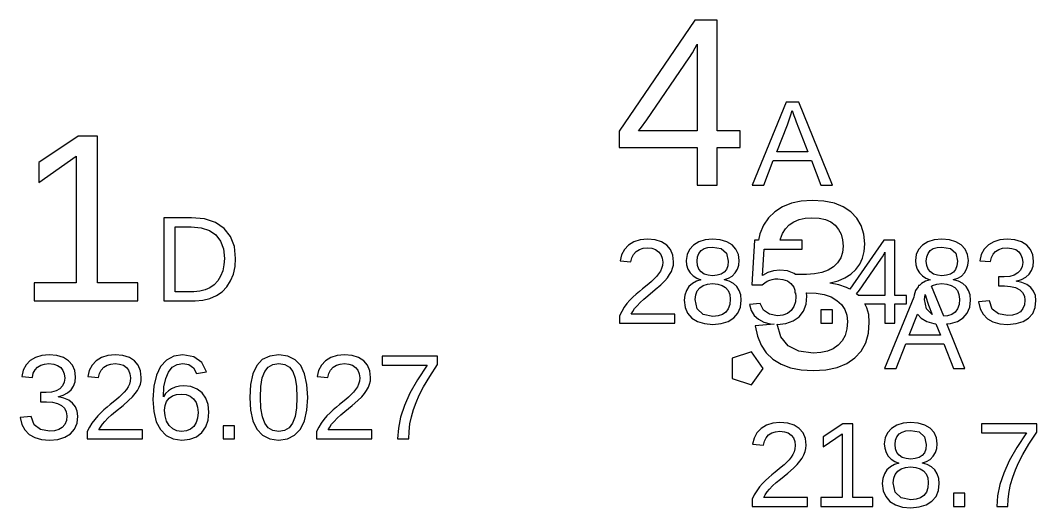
# Model space of a CAD drawing. Header units: metres. Extents: x 13 to 294, y -36 to 323.
# Drawn here: x 79.3 to 138.1, y 155.6 to 183.8 of the extents above; entities that cross this region are included whole.
import ezdxf

# ---------------------------------------------------------------- set-up
doc = ezdxf.new("R2010")
doc.units = ezdxf.units.M

msp = doc.modelspace()

# ---------------------------------------------------------------- linework, layer by layer
for p, q in [((118.333, 183.841), (113.948, 177.424)), ((119.618, 183.841), (118.333, 183.841)), ((119.618, 177.441), (119.618, 183.841)), ((118.191, 181.961), (118.352, 182.249)), ((118.352, 182.249), (118.448, 182.427)), ((118.448, 182.427), (118.465, 182.464)), ((118.465, 182.464), (118.465, 177.441)), ((115.55, 178.075), (118.009, 181.662)), ((118.009, 181.662), (118.059, 181.738)), ((118.059, 181.738), (118.119, 181.838)), ((118.119, 181.838), (118.191, 181.961)), ((123.61, 179.105), (121.642, 174.305)), ((124.349, 179.105), (123.61, 179.105)), ((126.286, 174.305), (124.349, 179.105)), ((123.79, 178.074), (123.874, 178.315)), ((123.874, 178.315), (123.971, 178.615)), ((123.971, 178.615), (124.063, 178.333)), ((124.063, 178.333), (124.127, 178.144)), ((124.127, 178.144), (124.191, 177.967)), ((115.073, 177.441), (115.182, 177.576)), ((115.182, 177.576), (115.55, 178.075)), ((123.07, 176.225), (123.687, 177.797)), ((123.687, 177.797), (123.79, 178.074)), ((124.191, 177.967), (124.875, 176.225)), ((82.6579, 177.143), (80.3999, 175.608)), ((83.7839, 177.143), (82.6579, 177.143)), ((83.7839, 168.645), (83.7839, 177.143)), ((113.948, 177.424), (113.948, 176.478)), ((118.465, 177.441), (115.073, 177.441)), ((120.961, 177.441), (119.618, 177.441)), ((120.961, 176.478), (120.961, 177.441)), ((113.948, 176.478), (118.465, 176.478)), ((118.465, 176.478), (118.465, 174.305)), ((119.618, 174.305), (119.618, 176.478)), ((119.618, 176.478), (120.961, 176.478)), ((80.3999, 174.455), (82.5559, 175.976)), ((82.5559, 175.976), (82.5559, 168.645)), ((124.875, 176.225), (123.07, 176.225)), ((80.3999, 175.608), (80.3999, 174.455)), ((122.316, 174.305), (122.871, 175.717)), ((122.871, 175.717), (125.071, 175.717)), ((125.071, 175.717), (125.622, 174.305)), ((118.465, 174.305), (119.618, 174.305)), ((121.642, 174.305), (122.316, 174.305)), ((125.622, 174.305), (126.286, 174.305)), ((125.12, 173.419), (124.491, 173.378)), ((125.801, 173.377), (125.12, 173.419)), ((123.41, 173.049), (122.961, 172.761)), ((123.92, 173.254), (123.41, 173.049)), ((124.491, 173.378), (123.92, 173.254)), ((126.401, 173.252), (125.801, 173.377)), ((126.921, 173.044), (126.401, 173.252)), ((127.36, 172.753), (126.921, 173.044)), ((89.2219, 172.407), (87.6289, 172.407)), ((87.6289, 172.407), (87.6289, 167.607)), ((89.9758, 172.339), (89.2219, 172.407)), ((90.6054, 172.135), (89.9758, 172.339)), ((122.585, 172.4), (122.297, 171.975)), ((122.961, 172.761), (122.585, 172.4)), ((124.064, 172.182), (124.373, 172.311)), ((124.373, 172.311), (124.72, 172.389)), ((124.72, 172.389), (125.106, 172.415)), ((125.106, 172.415), (125.525, 172.387)), ((125.525, 172.387), (125.889, 172.304)), ((125.889, 172.304), (126.198, 172.166)), ((127.71, 172.388), (127.36, 172.753)), ((127.96, 171.957), (127.71, 172.388)), ((88.2799, 168.128), (88.2799, 171.886)), ((88.2799, 171.886), (89.2079, 171.886)), ((89.2079, 171.886), (89.7797, 171.834)), ((89.7797, 171.834), (90.2537, 171.677)), ((90.2537, 171.677), (90.6299, 171.417)), ((91.1109, 171.795), (90.6054, 172.135)), ((91.4803, 171.33), (91.1109, 171.795)), ((122.297, 171.975), (122.097, 171.485)), ((123.399, 171.503), (123.571, 171.773)), ((123.571, 171.773), (123.795, 172.001)), ((123.795, 172.001), (124.064, 172.182)), ((126.198, 172.166), (126.452, 171.973)), ((126.452, 171.973), (126.651, 171.732)), ((126.651, 171.732), (126.792, 171.452)), ((128.11, 171.461), (127.96, 171.957)), ((90.6299, 171.417), (90.9032, 171.058)), ((90.9032, 171.058), (91.0672, 170.604)), ((91.702, 170.751), (91.4803, 171.33)), ((115.172, 171.132), (114.809, 171.018)), ((115.589, 171.169), (115.172, 171.132)), ((116.038, 171.131), (115.589, 171.169)), ((116.412, 171.017), (116.038, 171.131)), ((118.925, 171.132), (118.555, 171.018)), ((119.357, 171.169), (118.925, 171.132)), ((119.799, 171.132), (119.357, 171.169)), ((120.174, 171.021), (119.799, 171.132)), ((121.789, 171.105), (121.628, 168.531)), ((122.021, 171.105), (121.789, 171.105)), ((122.097, 171.485), (122.021, 171.105)), ((123.263, 171.105), (123.28, 171.191)), ((124.534, 171.105), (123.263, 171.105)), ((123.28, 171.191), (123.399, 171.503)), ((124.534, 170.584), (124.534, 171.105)), ((126.792, 171.452), (126.877, 171.131)), ((126.877, 171.131), (126.905, 170.77)), ((129.26, 171.105), (127.306, 168.268)), ((128.159, 170.899), (128.11, 171.461)), ((129.908, 171.105), (129.26, 171.105)), ((129.908, 167.905), (129.908, 171.105)), ((132.184, 171.132), (131.815, 171.018)), ((132.617, 171.169), (132.184, 171.132)), ((133.059, 171.132), (132.617, 171.169)), ((133.434, 171.021), (133.059, 171.132)), ((135.979, 171.133), (135.617, 171.022)), ((136.396, 171.169), (135.979, 171.133)), ((136.844, 171.132), (136.396, 171.169)), ((137.221, 171.019), (136.844, 171.132)), ((91.0672, 170.604), (91.1219, 170.056)), ((91.7759, 170.056), (91.702, 170.751)), ((114.257, 170.576), (114.093, 170.27)), ((114.5, 170.828), (114.257, 170.576)), ((114.809, 171.018), (114.5, 170.828)), ((114.936, 170.452), (115.123, 170.571)), ((115.123, 170.571), (115.34, 170.642)), ((115.34, 170.642), (115.589, 170.665)), ((115.589, 170.665), (115.847, 170.641)), ((115.847, 170.641), (116.064, 170.569)), ((116.064, 170.569), (116.24, 170.447)), ((116.711, 170.827), (116.412, 171.017)), ((116.929, 170.568), (116.711, 170.827)), ((117.06, 170.244), (116.929, 170.568)), ((118.019, 170.58), (117.881, 170.284)), ((118.248, 170.829), (118.019, 170.58)), ((118.555, 171.018), (118.248, 170.829)), ((118.563, 170.351), (118.69, 170.509)), ((118.69, 170.509), (118.866, 170.623)), ((118.866, 170.623), (119.088, 170.691)), ((119.088, 170.691), (119.357, 170.713)), ((119.357, 170.713), (119.858, 170.623)), ((119.858, 170.623), (120.159, 170.352)), ((120.483, 170.835), (120.174, 171.021)), ((120.713, 170.587), (120.483, 170.835)), ((120.85, 170.287), (120.713, 170.587)), ((122.255, 169.071), (122.348, 170.584)), ((122.348, 170.584), (124.534, 170.584)), ((126.905, 170.77), (126.871, 170.406)), ((128.127, 170.464), (128.159, 170.899)), ((131.278, 170.58), (131.141, 170.284)), ((131.508, 170.829), (131.278, 170.58)), ((131.815, 171.018), (131.508, 170.829)), ((131.823, 170.351), (131.95, 170.509)), ((131.95, 170.509), (132.126, 170.623)), ((132.126, 170.623), (132.348, 170.691)), ((132.348, 170.691), (132.617, 170.713)), ((132.617, 170.713), (133.118, 170.623)), ((133.118, 170.623), (133.419, 170.352)), ((133.743, 170.835), (133.434, 171.021)), ((133.972, 170.587), (133.743, 170.835)), ((134.11, 170.287), (133.972, 170.587)), ((135.065, 170.59), (134.901, 170.283)), ((135.308, 170.838), (135.065, 170.59)), ((135.617, 171.022), (135.308, 170.838)), ((135.727, 170.457), (135.913, 170.573)), ((135.913, 170.573), (136.134, 170.642)), ((136.134, 170.642), (136.39, 170.665)), ((136.39, 170.665), (136.665, 170.64)), ((136.665, 170.64), (136.892, 170.565)), ((136.892, 170.565), (137.069, 170.44)), ((137.525, 170.831), (137.221, 171.019)), ((137.749, 170.577), (137.525, 170.831)), ((137.883, 170.264), (137.749, 170.577)), ((91.1219, 170.056), (91.0979, 169.679)), ((91.7435, 169.582), (91.7759, 170.056)), ((114.093, 170.27), (114.008, 169.912)), ((114.008, 169.912), (114.635, 169.854)), ((114.635, 169.854), (114.688, 170.092)), ((114.688, 170.092), (114.789, 170.291)), ((114.789, 170.291), (114.936, 170.452)), ((116.24, 170.447), (116.37, 170.283)), ((116.37, 170.283), (116.448, 170.079)), ((116.448, 170.079), (116.474, 169.836)), ((117.104, 169.856), (117.06, 170.244)), ((117.881, 170.284), (117.835, 169.941)), ((117.835, 169.941), (117.86, 169.679)), ((118.461, 169.9), (118.487, 170.148)), ((118.487, 169.648), (118.461, 169.9)), ((118.487, 170.148), (118.563, 170.351)), ((120.159, 170.352), (120.259, 169.9)), ((120.259, 169.9), (120.234, 169.631)), ((120.896, 169.934), (120.85, 170.287)), ((120.871, 169.672), (120.896, 169.934)), ((126.767, 170.084), (126.593, 169.804)), ((126.871, 170.406), (126.767, 170.084)), ((127.856, 168.222), (129.098, 170.013)), ((127.87, 169.723), (128.031, 170.072)), ((128.031, 170.072), (128.127, 170.464)), ((129.098, 170.013), (129.133, 170.067)), ((129.133, 170.067), (129.177, 170.141)), ((129.177, 170.141), (129.283, 170.326)), ((129.283, 170.326), (129.315, 170.386)), ((129.315, 170.386), (129.329, 170.414)), ((129.329, 170.414), (129.329, 167.905)), ((131.141, 170.284), (131.095, 169.941)), ((131.095, 169.941), (131.12, 169.679)), ((131.721, 169.9), (131.746, 170.148)), ((131.747, 169.648), (131.721, 169.9)), ((131.746, 170.148), (131.823, 170.351)), ((133.419, 170.352), (133.519, 169.9)), ((133.519, 169.9), (133.493, 169.631)), ((134.156, 169.934), (134.11, 170.287)), ((134.13, 169.672), (134.156, 169.934)), ((134.901, 170.283), (134.816, 169.919)), ((134.816, 169.919), (135.433, 169.871)), ((135.433, 169.871), (135.484, 170.105)), ((135.484, 170.105), (135.582, 170.3)), ((135.582, 170.3), (135.727, 170.457)), ((137.069, 170.44), (137.196, 170.272)), ((137.196, 170.272), (137.272, 170.068)), ((137.272, 170.068), (137.298, 169.827)), ((137.928, 169.892), (137.883, 170.264)), ((137.899, 169.603), (137.928, 169.892)), ((91.0259, 169.335), (90.9059, 169.027)), ((91.0979, 169.679), (91.0259, 169.335)), ((91.6465, 169.149), (91.7435, 169.582)), ((116.338, 169.312), (116.239, 169.161)), ((116.414, 169.473), (116.338, 169.312)), ((116.459, 169.648), (116.414, 169.473)), ((116.474, 169.836), (116.459, 169.648)), ((116.875, 169.118), (116.975, 169.301)), ((116.975, 169.301), (117.047, 169.486)), ((117.047, 169.486), (117.09, 169.671)), ((117.09, 169.671), (117.104, 169.856)), ((117.86, 169.679), (117.936, 169.44)), ((117.936, 169.44), (118.063, 169.223)), ((118.566, 169.439), (118.487, 169.648)), ((118.697, 169.273), (118.566, 169.439)), ((120.157, 169.416), (120.03, 169.256)), ((120.234, 169.631), (120.157, 169.416)), ((120.666, 169.216), (120.794, 169.433)), ((120.794, 169.433), (120.871, 169.672)), ((122.878, 169.343), (122.545, 169.241)), ((123.254, 169.377), (122.878, 169.343)), ((123.697, 169.331), (123.254, 169.377)), ((124.076, 169.192), (123.697, 169.331)), ((126.045, 169.376), (125.682, 169.24)), ((126.351, 169.566), (126.045, 169.376)), ((126.593, 169.804), (126.351, 169.566)), ((127.36, 169.154), (127.646, 169.416)), ((127.646, 169.416), (127.87, 169.723)), ((131.12, 169.679), (131.196, 169.44)), ((131.196, 169.44), (131.323, 169.223)), ((131.826, 169.439), (131.747, 169.648)), ((131.957, 169.273), (131.826, 169.439)), ((133.417, 169.416), (133.29, 169.256)), ((133.493, 169.631), (133.417, 169.416)), ((133.926, 169.216), (134.054, 169.433)), ((134.054, 169.433), (134.13, 169.672)), ((137.173, 169.381), (137.018, 169.214)), ((137.267, 169.586), (137.173, 169.381)), ((137.298, 169.827), (137.267, 169.586)), ((137.669, 169.14), (137.813, 169.352)), ((137.813, 169.352), (137.899, 169.603)), ((90.7416, 168.759), (90.5357, 168.536)), ((90.9059, 169.027), (90.7416, 168.759)), ((91.2644, 168.414), (91.4849, 168.757)), ((91.4849, 168.757), (91.6465, 169.149)), ((115.83, 168.73), (115.666, 168.589)), ((115.983, 168.87), (115.83, 168.73)), ((116.12, 169.013), (115.983, 168.87)), ((116.239, 169.161), (116.12, 169.013)), ((116.371, 168.533), (116.592, 168.75)), ((116.592, 168.75), (116.747, 168.934)), ((116.747, 168.934), (116.875, 169.118)), ((118.063, 169.223), (118.234, 169.043)), ((118.421, 168.739), (118.19, 168.61)), ((118.234, 169.043), (118.441, 168.911)), ((118.685, 168.812), (118.421, 168.739)), ((118.441, 168.911), (118.685, 168.826)), ((118.685, 168.826), (118.685, 168.812)), ((118.876, 169.153), (118.697, 169.273)), ((119.098, 169.081), (118.876, 169.153)), ((119.363, 169.057), (119.098, 169.081)), ((119.632, 169.08), (119.363, 169.057)), ((119.854, 169.146), (119.632, 169.08)), ((120.03, 169.256), (119.854, 169.146)), ((120.039, 168.832), (120.286, 168.91)), ((120.039, 168.818), (120.039, 168.832)), ((120.325, 168.742), (120.039, 168.818)), ((120.286, 168.91), (120.495, 169.038)), ((120.565, 168.613), (120.325, 168.742)), ((120.495, 169.038), (120.666, 169.216)), ((122.545, 169.241), (122.255, 169.071)), ((122.373, 168.645), (122.517, 168.733)), ((122.517, 168.733), (122.661, 168.797)), ((122.661, 168.797), (122.81, 168.841)), ((122.81, 168.841), (122.966, 168.868)), ((122.966, 168.868), (123.129, 168.876)), ((123.129, 168.876), (123.428, 168.845)), ((123.428, 168.845), (123.683, 168.752)), ((123.683, 168.752), (123.894, 168.596)), ((124.159, 169.131), (124.076, 169.192)), ((124.787, 169.131), (124.159, 169.131)), ((125.263, 169.158), (124.787, 169.131)), ((125.682, 169.24), (125.263, 169.158)), ((126.153, 168.643), (126.614, 168.767)), ((126.614, 168.767), (127.016, 168.938)), ((127.016, 168.938), (127.36, 169.154)), ((131.323, 169.223), (131.493, 169.043)), ((131.68, 168.739), (131.449, 168.61)), ((131.493, 169.043), (131.701, 168.911)), ((131.945, 168.812), (131.68, 168.739)), ((131.701, 168.911), (131.945, 168.826)), ((131.945, 168.826), (131.945, 168.812)), ((132.136, 169.153), (131.957, 169.273)), ((132.358, 169.081), (132.136, 169.153)), ((132.623, 169.057), (132.358, 169.081)), ((132.892, 169.08), (132.623, 169.057)), ((133.114, 169.146), (132.892, 169.08)), ((133.29, 169.256), (133.114, 169.146)), ((133.299, 168.832), (133.545, 168.91)), ((133.299, 168.818), (133.299, 168.832)), ((133.585, 168.742), (133.299, 168.818)), ((133.545, 168.91), (133.754, 169.038)), ((133.825, 168.613), (133.585, 168.742)), ((133.754, 169.038), (133.926, 169.216)), ((136.229, 168.993), (135.892, 168.993)), ((135.892, 168.993), (135.892, 168.462)), ((136.543, 169.018), (136.229, 168.993)), ((136.806, 169.092), (136.543, 169.018)), ((137.018, 169.214), (136.806, 169.092)), ((136.917, 168.748), (137.22, 168.838)), ((136.917, 168.735), (136.917, 168.748)), ((137.251, 168.67), (136.917, 168.735)), ((137.22, 168.838), (137.471, 168.968)), ((137.471, 168.968), (137.669, 169.14)), ((82.5559, 168.645), (80.1219, 168.645)), ((80.1219, 168.645), (80.1219, 167.607)), ((86.1099, 168.645), (83.7839, 168.645)), ((86.1099, 167.607), (86.1099, 168.645)), ((89.3549, 168.128), (88.2799, 168.128)), ((89.6945, 168.154), (89.3549, 168.128)), ((90.0055, 168.231), (89.6945, 168.154)), ((90.2879, 168.359), (90.0055, 168.231)), ((90.5357, 168.536), (90.2879, 168.359)), ((90.6609, 167.903), (90.9898, 168.13)), ((90.9898, 168.13), (91.2644, 168.414)), ((115.124, 168.151), (114.939, 167.99)), ((115.307, 168.304), (115.124, 168.151)), ((115.666, 168.589), (115.307, 168.304)), ((115.62, 167.897), (116.047, 168.249)), ((116.047, 168.249), (116.371, 168.533)), ((117.842, 168.196), (117.752, 167.933)), ((117.992, 168.425), (117.842, 168.196)), ((118.19, 168.61), (117.992, 168.425)), ((118.386, 167.951), (118.474, 168.173)), ((118.474, 168.173), (118.621, 168.354)), ((118.621, 168.354), (118.821, 168.489)), ((118.821, 168.489), (119.066, 168.57)), ((119.066, 168.57), (119.357, 168.597)), ((119.357, 168.597), (119.656, 168.572)), ((119.656, 168.572), (119.907, 168.497)), ((119.907, 168.497), (120.11, 168.371)), ((120.11, 168.371), (120.26, 168.197)), ((120.26, 168.197), (120.349, 167.974)), ((120.759, 168.429), (120.565, 168.613)), ((120.902, 168.203), (120.759, 168.429)), ((120.988, 167.941), (120.902, 168.203)), ((121.628, 168.531), (122.228, 168.531)), ((122.228, 168.531), (122.373, 168.645)), ((123.894, 168.596), (124.052, 168.39)), ((124.052, 168.39), (124.12, 168.213)), ((124.12, 168.213), (124.12, 168.073)), ((126.153, 168.616), (126.153, 168.643)), ((126.661, 168.527), (126.153, 168.616)), ((127.108, 168.376), (126.661, 168.527)), ((127.306, 168.268), (127.108, 168.376)), ((127.691, 168.002), (127.856, 168.222)), ((131.102, 168.196), (131.012, 167.933)), ((131.241, 168.408), (131.102, 168.196)), ((131.274, 168.491), (131.241, 168.408)), ((131.322, 168.491), (131.274, 168.491)), ((131.449, 168.61), (131.322, 168.491)), ((132.028, 168.454), (132.08, 168.489)), ((132.732, 166.71), (132.028, 168.454)), ((132.08, 168.489), (132.326, 168.57)), ((132.326, 168.57), (132.617, 168.597)), ((132.617, 168.597), (132.916, 168.572)), ((132.916, 168.572), (133.167, 168.497)), ((133.167, 168.497), (133.37, 168.371)), ((133.37, 168.371), (133.519, 168.197)), ((133.519, 168.197), (133.609, 167.974)), ((134.019, 168.429), (133.825, 168.613)), ((134.162, 168.203), (134.019, 168.429)), ((134.247, 167.941), (134.162, 168.203)), ((135.892, 168.462), (136.243, 168.462)), ((136.243, 168.462), (136.596, 168.438)), ((136.596, 168.438), (136.888, 168.366)), ((136.888, 168.366), (137.121, 168.245)), ((137.121, 168.245), (137.29, 168.082)), ((137.532, 168.551), (137.251, 168.67)), ((137.76, 168.377), (137.532, 168.551)), ((137.928, 168.16), (137.76, 168.377)), ((138.028, 167.908), (137.928, 168.16)), ((80.1219, 167.607), (86.1099, 167.607)), ((87.6289, 167.607), (89.4309, 167.607)), ((89.4309, 167.607), (89.8773, 167.64)), ((89.8773, 167.64), (90.2873, 167.738)), ((90.2873, 167.738), (90.6609, 167.903)), ((114.579, 167.636), (114.408, 167.439)), ((114.756, 167.82), (114.579, 167.636)), ((114.939, 167.99), (114.756, 167.82)), ((115.165, 167.5), (115.375, 167.692)), ((115.375, 167.692), (115.62, 167.897)), ((117.752, 167.933), (117.722, 167.637)), ((117.722, 167.637), (117.771, 167.225)), ((118.356, 167.688), (118.386, 167.951)), ((118.47, 167.14), (118.356, 167.688)), ((120.349, 167.974), (120.379, 167.702)), ((120.379, 167.702), (120.352, 167.385)), ((120.969, 167.235), (121.016, 167.643)), ((121.016, 167.643), (120.988, 167.941)), ((124.147, 167.539), (124.053, 167.266)), ((124.12, 168.073), (124.155, 168.073)), ((124.178, 167.862), (124.147, 167.539)), ((124.155, 168.073), (124.178, 167.862)), ((124.765, 167.405), (124.815, 167.876)), ((124.815, 167.876), (124.793, 168.073)), ((124.793, 168.073), (124.814, 168.073)), ((124.814, 168.073), (125.35, 168.045)), ((125.35, 168.045), (125.818, 167.962)), ((125.818, 167.962), (126.219, 167.824)), ((126.219, 167.824), (126.553, 167.63)), ((126.553, 167.63), (126.817, 167.387)), ((127.807, 167.905), (127.691, 168.002)), ((129.329, 167.905), (127.807, 167.905)), ((131.001, 167.823), (129.306, 163.691)), ((130.582, 167.905), (129.908, 167.905)), ((130.582, 167.421), (130.582, 167.905)), ((131.012, 167.933), (131.001, 167.823)), ((131.616, 167.688), (131.645, 167.951)), ((131.729, 167.14), (131.616, 167.688)), ((131.645, 167.951), (131.649, 167.96)), ((131.649, 167.96), (131.728, 167.719)), ((131.728, 167.719), (131.791, 167.529)), ((131.791, 167.529), (131.855, 167.353)), ((133.609, 167.974), (133.639, 167.702)), ((133.639, 167.702), (133.611, 167.385)), ((134.229, 167.235), (134.276, 167.643)), ((134.276, 167.643), (134.247, 167.941)), ((135.366, 167.6), (134.733, 167.542)), ((134.733, 167.542), (134.827, 167.148)), ((135.538, 167.128), (135.366, 167.6)), ((137.29, 168.082), (137.391, 167.881)), ((137.391, 167.881), (137.425, 167.642)), ((137.425, 167.642), (137.395, 167.371)), ((138.015, 167.216), (138.062, 167.621)), ((138.062, 167.621), (138.028, 167.908)), ((114.106, 166.992), (113.981, 166.737)), ((114.249, 167.226), (114.106, 166.992)), ((114.408, 167.439), (114.249, 167.226)), ((114.655, 166.826), (114.738, 166.987)), ((114.738, 166.987), (114.85, 167.152)), ((114.85, 167.152), (114.991, 167.321)), ((114.991, 167.321), (115.165, 167.5)), ((117.771, 167.225), (117.916, 166.881)), ((118.81, 166.811), (118.47, 167.14)), ((120.131, 166.94), (119.938, 166.808)), ((120.269, 167.131), (120.131, 166.94)), ((120.352, 167.385), (120.269, 167.131)), ((120.827, 166.891), (120.969, 167.235)), ((122.107, 167.454), (121.487, 167.382)), ((121.487, 167.382), (121.594, 167.042)), ((121.594, 167.042), (121.769, 166.759)), ((122.306, 167.059), (122.107, 167.454)), ((122.642, 166.822), (122.306, 167.059)), ((123.896, 167.041), (123.684, 166.875)), ((124.053, 167.266), (123.896, 167.041)), ((124.361, 166.678), (124.613, 167.006)), ((124.613, 167.006), (124.765, 167.405)), ((126.29, 167.073), (125.626, 167.073)), ((125.626, 167.073), (125.626, 166.305)), ((126.29, 166.305), (126.29, 167.073)), ((126.817, 167.387), (127.005, 167.101)), ((127.005, 167.101), (127.118, 166.771)), ((128.275, 167.203), (128.162, 167.421)), ((128.162, 167.421), (129.329, 167.421)), ((128.387, 166.801), (128.275, 167.203)), ((129.329, 167.421), (129.329, 166.305)), ((129.908, 166.305), (129.908, 167.421)), ((129.908, 167.421), (130.582, 167.421)), ((132.067, 166.814), (131.729, 167.14)), ((131.855, 167.353), (132.067, 166.814)), ((133.391, 166.94), (133.197, 166.808)), ((133.529, 167.131), (133.391, 166.94)), ((133.611, 167.385), (133.529, 167.131)), ((134.087, 166.891), (134.229, 167.235)), ((134.827, 167.148), (135, 166.824)), ((135.891, 166.844), (135.538, 167.128)), ((137.158, 166.974), (136.958, 166.849)), ((137.306, 167.149), (137.158, 166.974)), ((137.395, 167.371), (137.306, 167.149)), ((137.873, 166.876), (138.015, 167.216)), ((113.981, 166.737), (113.981, 166.305)), ((117.179, 166.826), (114.655, 166.826)), ((117.179, 166.305), (117.179, 166.826)), ((117.916, 166.881), (118.159, 166.604)), ((118.159, 166.604), (118.488, 166.403)), ((118.488, 166.403), (118.892, 166.282)), ((119.378, 166.701), (118.81, 166.811)), ((119.687, 166.728), (119.378, 166.701)), ((119.938, 166.808), (119.687, 166.728)), ((119.86, 166.283), (120.267, 166.406)), ((120.267, 166.406), (120.591, 166.611)), ((120.591, 166.611), (120.827, 166.891)), ((121.769, 166.759), (122.011, 166.534)), ((122.011, 166.534), (122.317, 166.372)), ((122.317, 166.372), (122.68, 166.274)), ((123.115, 166.742), (122.642, 166.822)), ((123.424, 166.776), (123.115, 166.742)), ((123.684, 166.875), (123.424, 166.776)), ((123.599, 166.29), (124.019, 166.436)), ((124.019, 166.436), (124.361, 166.678)), ((127.118, 166.771), (127.155, 166.398)), ((127.155, 166.398), (127.122, 165.973)), ((128.372, 165.73), (128.424, 166.359)), ((128.424, 166.359), (128.387, 166.801)), ((130.734, 165.611), (131.215, 166.836)), ((131.215, 166.836), (131.419, 166.604)), ((131.419, 166.604), (131.748, 166.403)), ((131.748, 166.403), (132.152, 166.282)), ((132.946, 166.728), (132.732, 166.71)), ((133.197, 166.808), (132.946, 166.728)), ((133.12, 166.283), (133.526, 166.406)), ((133.526, 166.406), (133.851, 166.611)), ((133.851, 166.611), (134.087, 166.891)), ((135, 166.824), (135.252, 166.569)), ((135.252, 166.569), (135.577, 166.387)), ((135.577, 166.387), (135.967, 166.278)), ((136.423, 166.749), (135.891, 166.844)), ((136.713, 166.774), (136.423, 166.749)), ((136.958, 166.849), (136.713, 166.774)), ((136.908, 166.282), (137.313, 166.402)), ((137.313, 166.402), (137.637, 166.602)), ((137.637, 166.602), (137.873, 166.876)), ((113.981, 166.305), (117.179, 166.305)), ((118.892, 166.282), (119.371, 166.241)), ((119.371, 166.241), (119.86, 166.283)), ((122.929, 166.255), (121.823, 166.154)), ((121.823, 166.154), (121.948, 165.552)), ((122.68, 166.274), (122.929, 166.255)), ((123.092, 166.242), (123.101, 166.241)), ((123.306, 165.527), (123.092, 166.242)), ((123.101, 166.241), (123.599, 166.29)), ((125.626, 166.305), (126.29, 166.305)), ((127.122, 165.973), (127.023, 165.604)), ((129.329, 166.305), (129.908, 166.305)), ((132.152, 166.282), (132.28, 166.271)), ((132.28, 166.271), (132.539, 165.611)), ((132.912, 166.265), (133.12, 166.283)), ((133.95, 163.691), (132.912, 166.265)), ((135.967, 166.278), (136.423, 166.241)), ((136.423, 166.241), (136.908, 166.282)), ((121.948, 165.552), (122.161, 165.029)), ((123.728, 164.997), (123.306, 165.527)), ((126.858, 165.291), (126.627, 165.033)), ((127.023, 165.604), (126.858, 165.291)), ((127.95, 164.697), (128.214, 165.176)), ((128.214, 165.176), (128.372, 165.73)), ((132.539, 165.611), (130.734, 165.611)), ((121.602, 164.642), (120.483, 164.279)), ((122.293, 163.691), (121.602, 164.642)), ((122.161, 165.029), (122.463, 164.584)), ((124.351, 164.679), (123.728, 164.997)), ((125.174, 164.573), (124.351, 164.679)), ((125.612, 164.602), (125.174, 164.573)), ((126, 164.688), (125.612, 164.602)), ((126.339, 164.832), (126, 164.688)), ((126.627, 165.033), (126.339, 164.832)), ((127.581, 164.294), (127.95, 164.697)), ((129.98, 163.691), (130.535, 165.103)), ((130.535, 165.103), (132.735, 165.103)), ((132.735, 165.103), (133.286, 163.691)), ((79.8969, 164.14), (79.6542, 163.891)), ((80.2058, 164.324), (79.8969, 164.14)), ((80.5684, 164.434), (80.2058, 164.324)), ((80.9849, 164.471), (80.5684, 164.434)), ((81.4334, 164.433), (80.9849, 164.471)), ((81.8098, 164.321), (81.4334, 164.433)), ((82.1139, 164.133), (81.8098, 164.321)), ((82.3378, 163.879), (82.1139, 164.133)), ((83.7159, 164.13), (83.4733, 163.877)), ((84.0249, 164.319), (83.7159, 164.13)), ((84.3879, 164.433), (84.0249, 164.319)), ((84.8049, 164.471), (84.3879, 164.433)), ((85.2541, 164.433), (84.8049, 164.471)), ((85.628, 164.319), (85.2541, 164.433)), ((85.9269, 164.129), (85.628, 164.319)), ((86.1453, 163.869), (85.9269, 164.129)), ((87.7797, 164.175), (87.438, 163.805)), ((88.206, 164.397), (87.7797, 164.175)), ((88.717, 164.471), (88.206, 164.397)), ((89.3559, 164.362), (88.717, 164.471)), ((89.8152, 164.037), (89.3559, 164.362)), ((90.095, 163.494), (89.8152, 164.037)), ((93.3177, 164.198), (92.9946, 163.856)), ((93.7458, 164.403), (93.3177, 164.198)), ((94.2786, 164.471), (93.7458, 164.403)), ((94.7982, 164.402), (94.2786, 164.471)), ((95.2182, 164.195), (94.7982, 164.402)), ((95.5386, 163.849), (95.2182, 164.195)), ((96.9757, 164.13), (96.733, 163.877)), ((97.2847, 164.319), (96.9757, 164.13)), ((97.6477, 164.433), (97.2847, 164.319)), ((98.0647, 164.471), (97.6477, 164.433)), ((98.5138, 164.433), (98.0647, 164.471)), ((98.8878, 164.319), (98.5138, 164.433)), ((99.1867, 164.129), (98.8878, 164.319)), ((99.405, 163.869), (99.1867, 164.129)), ((103.444, 164.407), (100.253, 164.407)), ((100.253, 164.407), (100.253, 163.886)), ((103.444, 163.91), (103.444, 164.407)), ((120.483, 164.279), (120.483, 163.103)), ((122.463, 164.584), (122.853, 164.217)), ((122.853, 164.217), (123.323, 163.931)), ((127.115, 163.974), (127.581, 164.294)), ((79.4902, 163.585), (79.4049, 163.221)), ((79.6542, 163.891), (79.4902, 163.585)), ((80.0728, 163.406), (80.1708, 163.601)), ((80.1708, 163.601), (80.3159, 163.759)), ((80.3159, 163.759), (80.502, 163.875)), ((80.502, 163.875), (80.723, 163.944)), ((80.723, 163.944), (80.9789, 163.967)), ((80.9789, 163.967), (81.2543, 163.942)), ((81.2543, 163.942), (81.4806, 163.867)), ((81.4806, 163.867), (81.6579, 163.742)), ((81.6579, 163.742), (81.7851, 163.574)), ((81.7851, 163.574), (81.8614, 163.369)), ((82.4721, 163.566), (82.3378, 163.879)), ((82.5169, 163.194), (82.4721, 163.566)), ((83.3093, 163.572), (83.2239, 163.214)), ((83.4733, 163.877), (83.3093, 163.572)), ((83.9044, 163.393), (84.0047, 163.593)), ((84.0047, 163.593), (84.1519, 163.754)), ((84.1519, 163.754), (84.3387, 163.872)), ((84.3387, 163.872), (84.5564, 163.943)), ((84.5564, 163.943), (84.8049, 163.967)), ((84.8049, 163.967), (85.0626, 163.943)), ((85.0626, 163.943), (85.2796, 163.87)), ((85.2796, 163.87), (85.4559, 163.749)), ((85.4559, 163.749), (85.5859, 163.585)), ((85.5859, 163.585), (85.6639, 163.381)), ((86.2763, 163.545), (86.1453, 163.869)), ((86.3199, 163.158), (86.2763, 163.545)), ((87.438, 163.805), (87.1885, 163.297)), ((87.7283, 163.1), (87.89, 163.479)), ((87.89, 163.479), (88.1106, 163.754)), ((88.1106, 163.754), (88.3842, 163.919)), ((88.3842, 163.919), (88.711, 163.974)), ((88.711, 163.974), (89.0734, 163.909)), ((89.0734, 163.909), (89.3394, 163.714)), ((89.3394, 163.714), (89.509, 163.388)), ((89.509, 163.388), (90.095, 163.494)), ((92.9946, 163.856), (92.7691, 163.377)), ((93.3183, 163.144), (93.4566, 163.515)), ((93.4566, 163.515), (93.6591, 163.77)), ((93.6591, 163.77), (93.9331, 163.923)), ((93.9331, 163.923), (94.2786, 163.974)), ((94.2786, 163.974), (94.6155, 163.922)), ((94.6155, 163.922), (94.8822, 163.767)), ((94.8822, 163.767), (95.0786, 163.508)), ((95.0786, 163.508), (95.2136, 163.134)), ((95.7642, 163.368), (95.5386, 163.849)), ((96.569, 163.572), (96.4837, 163.214)), ((96.733, 163.877), (96.569, 163.572)), ((97.1641, 163.393), (97.2645, 163.593)), ((97.2645, 163.593), (97.4117, 163.754)), ((97.4117, 163.754), (97.5985, 163.872)), ((97.5985, 163.872), (97.8161, 163.943)), ((97.8161, 163.943), (98.0647, 163.967)), ((98.0647, 163.967), (98.3224, 163.943)), ((98.3224, 163.943), (98.5394, 163.87)), ((98.5394, 163.87), (98.7157, 163.749)), ((98.7157, 163.749), (98.8457, 163.585)), ((98.8457, 163.585), (98.9237, 163.381)), ((99.536, 163.545), (99.405, 163.869)), ((99.5797, 163.158), (99.536, 163.545)), ((100.253, 163.886), (102.851, 163.886)), ((102.851, 163.886), (102.296, 163.037)), ((102.998, 163.215), (103.444, 163.91)), ((121.602, 162.74), (122.293, 163.691)), ((123.323, 163.931), (123.866, 163.726)), ((123.866, 163.726), (124.484, 163.604)), ((124.484, 163.604), (125.174, 163.563)), ((125.174, 163.563), (125.911, 163.609)), ((125.911, 163.609), (126.558, 163.746)), ((126.558, 163.746), (127.115, 163.974)), ((129.306, 163.691), (129.98, 163.691)), ((133.286, 163.691), (133.95, 163.691)), ((79.4049, 163.221), (80.0219, 163.173)), ((80.0219, 163.173), (80.0728, 163.406)), ((81.8558, 162.887), (81.7624, 162.683)), ((81.8869, 163.129), (81.8558, 162.887)), ((81.8614, 163.369), (81.8869, 163.129)), ((82.4018, 162.654), (82.4881, 162.905)), ((82.4881, 162.905), (82.5169, 163.194)), ((83.2239, 163.214), (83.8509, 163.156)), ((83.8509, 163.156), (83.9044, 163.393)), ((85.6748, 162.949), (85.6295, 162.775)), ((85.6639, 163.381), (85.6899, 163.138)), ((85.6899, 163.138), (85.6748, 162.949)), ((86.2626, 162.787), (86.3056, 162.972)), ((86.3056, 162.972), (86.3199, 163.158)), ((87.1885, 163.297), (87.0389, 162.66)), ((87.6313, 162.622), (87.7283, 163.1)), ((92.7691, 163.377), (92.6338, 162.761)), ((93.2353, 162.641), (93.3183, 163.144)), ((95.2136, 163.134), (95.2946, 162.634)), ((95.8995, 162.754), (95.7642, 163.368)), ((96.4837, 163.214), (97.1107, 163.156)), ((97.1107, 163.156), (97.1641, 163.393)), ((98.9346, 162.949), (98.8893, 162.775)), ((98.9237, 163.381), (98.9497, 163.138)), ((98.9497, 163.138), (98.9346, 162.949)), ((99.5224, 162.787), (99.5654, 162.972)), ((99.5654, 162.972), (99.5797, 163.158)), ((102.296, 163.037), (101.858, 162.256)), ((102.648, 162.627), (102.998, 163.215)), ((120.483, 163.103), (121.602, 162.74)), ((80.8179, 162.295), (80.4809, 162.295)), ((80.4809, 162.295), (80.4809, 161.764)), ((81.1318, 162.32), (80.8179, 162.295)), ((81.3948, 162.393), (81.1318, 162.32)), ((81.6069, 162.516), (81.3948, 162.393)), ((81.7624, 162.683), (81.6069, 162.516)), ((81.809, 162.139), (82.0597, 162.27)), ((82.0597, 162.27), (82.2579, 162.442)), ((82.2579, 162.442), (82.4018, 162.654)), ((85.3362, 162.315), (85.1989, 162.172)), ((85.4545, 162.462), (85.3362, 162.315)), ((85.5539, 162.614), (85.4545, 162.462)), ((85.6295, 162.775), (85.5539, 162.614)), ((85.8079, 162.052), (85.9634, 162.236)), ((85.9634, 162.236), (86.091, 162.419)), ((86.091, 162.419), (86.1909, 162.603)), ((86.1909, 162.603), (86.2626, 162.787)), ((87.0389, 162.66), (86.989, 161.895)), ((87.599, 162.046), (87.6313, 162.622)), ((87.7262, 162.236), (87.599, 162.046)), ((87.8839, 162.393), (87.7262, 162.236)), ((88.072, 162.517), (87.8839, 162.393)), ((88.2859, 162.607), (88.072, 162.517)), ((88.5196, 162.661), (88.2859, 162.607)), ((88.773, 162.679), (88.5196, 162.661)), ((89.1889, 162.633), (88.773, 162.679)), ((89.5432, 162.496), (89.1889, 162.633)), ((89.836, 162.268), (89.5432, 162.496)), ((90.0543, 161.962), (89.836, 162.268)), ((92.6338, 162.761), (92.5886, 162.007)), ((93.2076, 162.007), (93.2353, 162.641)), ((95.2946, 162.634), (95.3216, 162.007)), ((95.9446, 162.007), (95.8995, 162.754)), ((98.5959, 162.315), (98.4587, 162.172)), ((98.7143, 162.462), (98.5959, 162.315)), ((98.8137, 162.614), (98.7143, 162.462)), ((98.8893, 162.775), (98.8137, 162.614)), ((99.0677, 162.052), (99.2231, 162.236)), ((99.2231, 162.236), (99.3508, 162.419)), ((99.3508, 162.419), (99.4507, 162.603)), ((99.4507, 162.603), (99.5224, 162.787)), ((101.858, 162.256), (101.537, 161.544)), ((102.396, 162.148), (102.648, 162.627)), ((80.4809, 161.764), (80.8319, 161.764)), ((80.8319, 161.764), (81.1845, 161.74)), ((81.1845, 161.74), (81.4772, 161.668)), ((81.4772, 161.668), (81.7099, 161.547)), ((81.5059, 162.05), (81.809, 162.139)), ((81.5059, 162.037), (81.5059, 162.05)), ((81.8404, 161.971), (81.5059, 162.037)), ((82.1214, 161.852), (81.8404, 161.971)), ((82.3489, 161.679), (82.1214, 161.852)), ((82.5167, 161.462), (82.3489, 161.679)), ((84.882, 161.891), (84.5234, 161.605)), ((85.0464, 162.031), (84.882, 161.891)), ((85.1989, 162.172), (85.0464, 162.031)), ((85.263, 161.551), (85.587, 161.835)), ((85.587, 161.835), (85.8079, 162.052)), ((86.989, 161.895), (87.037, 161.19)), ((87.6897, 161.548), (87.7787, 161.774)), ((87.7787, 161.774), (87.927, 161.959)), ((87.927, 161.959), (88.1236, 162.096)), ((88.1236, 162.096), (88.3572, 162.179)), ((88.3572, 162.179), (88.628, 162.206)), ((88.628, 162.206), (88.9128, 162.175)), ((88.9128, 162.175), (89.1524, 162.082)), ((89.1524, 162.082), (89.347, 161.928)), ((89.347, 161.928), (89.4909, 161.716)), ((89.4909, 161.716), (89.5772, 161.453)), ((90.1853, 161.594), (90.0543, 161.962)), ((92.5886, 162.007), (92.6351, 161.266)), ((93.2357, 161.388), (93.2076, 162.007)), ((95.3216, 162.007), (95.2933, 161.399)), ((95.8972, 161.27), (95.9446, 162.007)), ((98.1418, 161.891), (97.7832, 161.605)), ((98.3061, 162.031), (98.1418, 161.891)), ((98.4587, 162.172), (98.3061, 162.031)), ((98.5228, 161.551), (98.8468, 161.835)), ((98.8468, 161.835), (99.0677, 162.052)), ((102.057, 161.306), (102.209, 161.725)), ((102.209, 161.725), (102.396, 162.148)), ((81.7099, 161.547), (81.8788, 161.384)), ((81.8788, 161.384), (81.9801, 161.183)), ((81.9801, 161.183), (82.0139, 160.944)), ((82.6173, 161.21), (82.5167, 161.462)), ((82.6509, 160.923), (82.6173, 161.21)), ((83.9724, 161.121), (83.7954, 160.938)), ((84.1549, 161.292), (83.9724, 161.121)), ((84.3397, 161.453), (84.1549, 161.292)), ((84.5234, 161.605), (84.3397, 161.453)), ((84.5905, 160.993), (84.8359, 161.199)), ((84.8359, 161.199), (85.263, 161.551)), ((87.037, 161.19), (87.181, 160.606)), ((87.66, 161.281), (87.6897, 161.548)), ((87.6908, 160.938), (87.66, 161.281)), ((89.5772, 161.453), (89.606, 161.137)), ((89.606, 161.137), (89.5777, 160.819)), ((90.1829, 160.697), (90.229, 161.163)), ((90.229, 161.163), (90.1853, 161.594)), ((92.6351, 161.266), (92.7744, 160.654)), ((93.3201, 160.891), (93.2357, 161.388)), ((95.2933, 161.399), (95.2083, 160.905)), ((95.7549, 160.659), (95.8972, 161.27)), ((97.2321, 161.121), (97.0551, 160.938)), ((97.4147, 161.292), (97.2321, 161.121)), ((97.5995, 161.453), (97.4147, 161.292)), ((97.7832, 161.605), (97.5995, 161.453)), ((97.8503, 160.993), (98.0957, 161.199)), ((98.0957, 161.199), (98.5228, 161.551)), ((101.537, 161.544), (101.318, 160.877)), ((101.938, 160.891), (102.057, 161.306)), ((79.9549, 160.902), (79.3219, 160.844)), ((79.3219, 160.844), (79.416, 160.45)), ((80.1274, 160.429), (79.9549, 160.902)), ((81.9842, 160.673), (81.8952, 160.45)), ((82.0139, 160.944), (81.9842, 160.673)), ((82.462, 160.178), (82.6036, 160.517)), ((82.6036, 160.517), (82.6509, 160.923)), ((83.4645, 160.528), (83.3222, 160.294)), ((83.6239, 160.741), (83.4645, 160.528)), ((83.7954, 160.938), (83.6239, 160.741)), ((84.0661, 160.454), (84.2069, 160.623)), ((84.2069, 160.623), (84.3808, 160.801)), ((84.3808, 160.801), (84.5905, 160.993)), ((87.181, 160.606), (87.421, 160.144)), ((87.7831, 160.64), (87.6908, 160.938)), ((87.937, 160.385), (87.7831, 160.64)), ((89.4927, 160.55), (89.351, 160.33)), ((89.5777, 160.819), (89.4927, 160.55)), ((90.0446, 160.302), (90.1829, 160.697)), ((92.7744, 160.654), (93.0066, 160.171)), ((93.4606, 160.516), (93.3201, 160.891)), ((93.6624, 160.254), (93.4606, 160.516)), ((95.0666, 160.526), (94.8642, 160.258)), ((95.2083, 160.905), (95.0666, 160.526)), ((95.5176, 160.175), (95.7549, 160.659)), ((96.7243, 160.528), (96.5819, 160.294)), ((96.8837, 160.741), (96.7243, 160.528)), ((97.0551, 160.938), (96.8837, 160.741)), ((97.3258, 160.454), (97.4667, 160.623)), ((97.4667, 160.623), (97.6406, 160.801)), ((97.6406, 160.801), (97.8503, 160.993)), ((101.318, 160.877), (101.187, 160.231)), ((101.802, 160.045), (101.853, 160.473)), ((101.853, 160.473), (101.938, 160.891)), ((122.836, 160.517), (122.474, 160.403)), ((123.254, 160.555), (122.836, 160.517)), ((123.703, 160.517), (123.254, 160.555)), ((124.077, 160.403), (123.703, 160.517)), ((126.898, 160.491), (125.764, 159.726)), ((127.464, 160.491), (126.898, 160.491)), ((127.464, 156.212), (127.464, 160.491)), ((130.378, 160.517), (130.008, 160.404)), ((130.811, 160.555), (130.378, 160.517)), ((131.253, 160.518), (130.811, 160.555)), ((131.628, 160.406), (131.253, 160.518)), ((138.103, 160.491), (134.912, 160.491)), ((134.912, 160.491), (134.912, 159.97)), ((138.103, 159.994), (138.103, 160.491)), ((79.416, 160.45), (79.589, 160.125)), ((79.589, 160.125), (79.8409, 159.871)), ((80.4798, 160.145), (80.1274, 160.429)), ((81.0119, 160.051), (80.4798, 160.145)), ((81.3015, 160.076), (81.0119, 160.051)), ((81.5465, 160.151), (81.3015, 160.076)), ((81.7469, 160.276), (81.5465, 160.151)), ((81.8952, 160.45), (81.7469, 160.276)), ((81.9021, 159.703), (82.2259, 159.904)), ((82.2259, 159.904), (82.462, 160.178)), ((83.3222, 160.294), (83.1969, 160.039)), ((83.1969, 160.039), (83.1969, 159.607)), ((83.8709, 160.128), (83.9541, 160.289)), ((86.3949, 160.128), (83.8709, 160.128)), ((83.9541, 160.289), (84.0661, 160.454)), ((86.3949, 159.607), (86.3949, 160.128)), ((87.421, 160.144), (87.7517, 159.81)), ((88.1396, 160.192), (87.937, 160.385)), ((88.3766, 160.076), (88.1396, 160.192)), ((88.648, 160.037), (88.3766, 160.076)), ((88.9252, 160.07), (88.648, 160.037)), ((89.1596, 160.167), (88.9252, 160.07)), ((89.351, 160.33), (89.1596, 160.167)), ((89.5023, 159.736), (89.814, 159.977)), ((89.814, 159.977), (90.0446, 160.302)), ((91.7171, 160.375), (91.0531, 160.375)), ((91.0531, 160.375), (91.0531, 159.607)), ((91.7171, 159.607), (91.7171, 160.375)), ((93.0066, 160.171), (93.3314, 159.822)), ((93.9304, 160.096), (93.6624, 160.254)), ((94.2646, 160.044), (93.9304, 160.096)), ((94.5969, 160.098), (94.2646, 160.044)), ((94.8642, 160.258), (94.5969, 160.098)), ((95.1879, 159.824), (95.5176, 160.175)), ((96.5819, 160.294), (96.4567, 160.039)), ((96.4567, 160.039), (96.4567, 159.607)), ((97.1307, 160.128), (97.2138, 160.289)), ((99.6547, 160.128), (97.1307, 160.128)), ((97.2138, 160.289), (97.3258, 160.454)), ((99.6547, 159.607), (99.6547, 160.128)), ((101.187, 160.231), (101.144, 159.607)), ((101.785, 159.607), (101.802, 160.045)), ((121.922, 159.961), (121.758, 159.656)), ((122.164, 160.214), (121.922, 159.961)), ((122.474, 160.403), (122.164, 160.214)), ((122.601, 159.838), (122.787, 159.956)), ((122.787, 159.956), (123.005, 160.027)), ((123.005, 160.027), (123.254, 160.051)), ((123.254, 160.051), (123.511, 160.027)), ((123.511, 160.027), (123.728, 159.954)), ((123.728, 159.954), (123.905, 159.833)), ((124.375, 160.213), (124.077, 160.403)), ((124.594, 159.953), (124.375, 160.213)), ((124.725, 159.629), (124.594, 159.953)), ((125.764, 159.147), (126.847, 159.906)), ((126.847, 159.906), (126.847, 156.212)), ((129.472, 159.965), (129.335, 159.669)), ((129.702, 160.215), (129.472, 159.965)), ((130.008, 160.404), (129.702, 160.215)), ((130.016, 159.737), (130.144, 159.895)), ((130.144, 159.895), (130.32, 160.008)), ((130.32, 160.008), (130.542, 160.076)), ((130.542, 160.076), (130.811, 160.099)), ((130.811, 160.099), (131.312, 160.009)), ((131.312, 160.009), (131.612, 159.738)), ((131.937, 160.221), (131.628, 160.406)), ((132.166, 159.973), (131.937, 160.221)), ((132.304, 159.672), (132.166, 159.973)), ((134.912, 159.97), (137.51, 159.97)), ((137.51, 159.97), (136.955, 159.121)), ((137.657, 159.299), (138.103, 159.994)), ((79.8409, 159.871), (80.1656, 159.689)), ((80.1656, 159.689), (80.556, 159.579)), ((80.556, 159.579), (81.0119, 159.543)), ((81.0119, 159.543), (81.4974, 159.583)), ((81.4974, 159.583), (81.9021, 159.703)), ((83.1969, 159.607), (86.3949, 159.607)), ((87.7517, 159.81), (88.1677, 159.61)), ((88.1677, 159.61), (88.669, 159.543)), ((88.669, 159.543), (89.1207, 159.591)), ((89.1207, 159.591), (89.5023, 159.736)), ((91.0531, 159.607), (91.7171, 159.607)), ((93.3314, 159.822), (93.7484, 159.613)), ((93.7484, 159.613), (94.2576, 159.543)), ((94.2576, 159.543), (94.7679, 159.613)), ((94.7679, 159.613), (95.1879, 159.824)), ((96.4567, 159.607), (99.6547, 159.607)), ((101.144, 159.607), (101.785, 159.607)), ((121.758, 159.656), (121.672, 159.298)), ((121.672, 159.298), (122.299, 159.24)), ((122.299, 159.24), (122.353, 159.477)), ((122.353, 159.477), (122.453, 159.677)), ((122.453, 159.677), (122.601, 159.838)), ((123.905, 159.833), (124.034, 159.669)), ((124.034, 159.669), (124.112, 159.465)), ((124.112, 159.465), (124.138, 159.222)), ((124.769, 159.242), (124.725, 159.629)), ((125.764, 159.726), (125.764, 159.147)), ((129.335, 159.669), (129.289, 159.327)), ((129.289, 159.327), (129.314, 159.064)), ((129.915, 159.286), (129.94, 159.534)), ((129.94, 159.534), (130.016, 159.737)), ((131.612, 159.738), (131.713, 159.286)), ((132.35, 159.32), (132.304, 159.672)), ((132.324, 159.057), (132.35, 159.32)), ((137.308, 158.711), (137.657, 159.299)), ((124.078, 158.859), (124.002, 158.698)), ((124.123, 159.033), (124.078, 158.859)), ((124.138, 159.222), (124.123, 159.033)), ((124.639, 158.687), (124.711, 158.871)), ((124.711, 158.871), (124.754, 159.056)), ((124.754, 159.056), (124.769, 159.242)), ((129.314, 159.064), (129.39, 158.825)), ((129.39, 158.825), (129.517, 158.609)), ((129.941, 159.034), (129.915, 159.286)), ((130.02, 158.825), (129.941, 159.034)), ((130.151, 158.659), (130.02, 158.825)), ((131.611, 158.802), (131.484, 158.642)), ((131.687, 159.017), (131.611, 158.802)), ((131.713, 159.286), (131.687, 159.017)), ((132.12, 158.602), (132.247, 158.818)), ((132.247, 158.818), (132.324, 159.057)), ((136.955, 159.121), (136.517, 158.34)), ((137.055, 158.232), (137.308, 158.711)), ((123.647, 158.256), (123.495, 158.115)), ((123.785, 158.399), (123.647, 158.256)), ((123.903, 158.546), (123.785, 158.399)), ((124.002, 158.698), (123.903, 158.546)), ((124.036, 157.919), (124.256, 158.136)), ((124.256, 158.136), (124.412, 158.32)), ((124.412, 158.32), (124.54, 158.503)), ((124.54, 158.503), (124.639, 158.687)), ((129.517, 158.609), (129.687, 158.429)), ((129.874, 158.125), (129.643, 157.996)), ((129.687, 158.429), (129.894, 158.296)), ((130.139, 158.198), (129.874, 158.125)), ((129.894, 158.296), (130.139, 158.212)), ((130.139, 158.212), (130.139, 158.198)), ((130.33, 158.539), (130.151, 158.659)), ((130.552, 158.467), (130.33, 158.539)), ((130.817, 158.443), (130.552, 158.467)), ((131.085, 158.465), (130.817, 158.443)), ((131.308, 158.531), (131.085, 158.465)), ((131.484, 158.642), (131.308, 158.531)), ((131.493, 158.218), (131.739, 158.295)), ((131.493, 158.204), (131.493, 158.218)), ((131.778, 158.128), (131.493, 158.204)), ((131.739, 158.295), (131.948, 158.423)), ((132.018, 157.998), (131.778, 158.128)), ((131.948, 158.423), (132.12, 158.602)), ((136.517, 158.34), (136.196, 157.628)), ((136.869, 157.809), (137.055, 158.232)), ((122.788, 157.537), (122.603, 157.376)), ((122.972, 157.689), (122.788, 157.537)), ((123.331, 157.975), (122.972, 157.689)), ((123.284, 157.283), (123.712, 157.635)), ((123.495, 158.115), (123.331, 157.975)), ((123.712, 157.635), (124.036, 157.919)), ((129.296, 157.582), (129.206, 157.319)), ((129.446, 157.811), (129.296, 157.582)), ((129.643, 157.996), (129.446, 157.811)), ((129.839, 157.336), (129.927, 157.558)), ((129.927, 157.558), (130.075, 157.74)), ((130.075, 157.74), (130.274, 157.875)), ((130.274, 157.875), (130.52, 157.956)), ((130.52, 157.956), (130.811, 157.983)), ((130.811, 157.983), (131.11, 157.958)), ((131.11, 157.958), (131.361, 157.882)), ((131.361, 157.882), (131.564, 157.757)), ((131.564, 157.757), (131.713, 157.583)), ((131.713, 157.583), (131.803, 157.36)), ((132.213, 157.815), (132.018, 157.998)), ((132.355, 157.588), (132.213, 157.815)), ((132.441, 157.326), (132.355, 157.588)), ((136.196, 157.628), (135.978, 156.961)), ((136.716, 157.39), (136.869, 157.809)), ((122.244, 157.022), (122.073, 156.825)), ((122.421, 157.205), (122.244, 157.022)), ((122.603, 157.376), (122.421, 157.205)), ((122.829, 156.885), (123.039, 157.077)), ((123.039, 157.077), (123.284, 157.283)), ((129.206, 157.319), (129.176, 157.023)), ((129.176, 157.023), (129.224, 156.611)), ((129.81, 157.074), (129.839, 157.336)), ((129.923, 156.526), (129.81, 157.074)), ((131.803, 157.36), (131.833, 157.088)), ((131.833, 157.088), (131.805, 156.771)), ((132.422, 156.62), (132.47, 157.029)), ((132.47, 157.029), (132.441, 157.326)), ((135.978, 156.961), (135.847, 156.315)), ((136.512, 156.557), (136.597, 156.975)), ((136.597, 156.975), (136.716, 157.39)), ((121.771, 156.378), (121.646, 156.123)), ((121.913, 156.612), (121.771, 156.378)), ((122.073, 156.825), (121.913, 156.612)), ((122.319, 156.212), (122.403, 156.373)), ((122.403, 156.373), (122.515, 156.538)), ((122.515, 156.538), (122.655, 156.707)), ((122.655, 156.707), (122.829, 156.885)), ((129.224, 156.611), (129.37, 156.266)), ((130.264, 156.197), (129.923, 156.526)), ((131.722, 156.517), (131.585, 156.326)), ((131.805, 156.771), (131.722, 156.517)), ((132.281, 156.276), (132.422, 156.62)), ((133.955, 156.459), (133.291, 156.459)), ((133.291, 156.459), (133.291, 155.691)), ((133.955, 155.691), (133.955, 156.459)), ((136.461, 156.129), (136.512, 156.557)), ((121.646, 156.123), (121.646, 155.691)), ((124.843, 156.212), (122.319, 156.212)), ((124.843, 155.691), (124.843, 156.212)), ((126.847, 156.212), (125.624, 156.212)), ((125.624, 156.212), (125.624, 155.691)), ((128.632, 156.212), (127.464, 156.212)), ((128.632, 155.691), (128.632, 156.212)), ((129.37, 156.266), (129.613, 155.99)), ((129.613, 155.99), (129.942, 155.788)), ((129.942, 155.788), (130.346, 155.667)), ((130.832, 156.087), (130.264, 156.197)), ((131.14, 156.113), (130.832, 156.087)), ((131.391, 156.193), (131.14, 156.113)), ((131.314, 155.668), (131.72, 155.791)), ((131.585, 156.326), (131.391, 156.193)), ((131.72, 155.791), (132.045, 155.997)), ((132.045, 155.997), (132.281, 156.276)), ((135.847, 156.315), (135.803, 155.691)), ((136.444, 155.691), (136.461, 156.129)), ((121.646, 155.691), (124.843, 155.691)), ((125.624, 155.691), (128.632, 155.691)), ((130.346, 155.667), (130.825, 155.627)), ((130.825, 155.627), (131.314, 155.668)), ((133.291, 155.691), (133.955, 155.691)), ((135.803, 155.691), (136.444, 155.691))]:
    msp.add_line(p, q)

doc.saveas('drawing.dxf')
